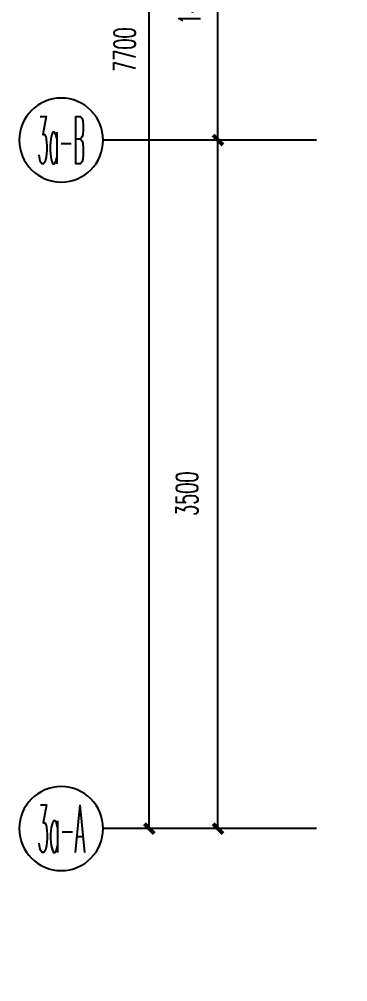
# Model space of a CAD drawing. Extents: x 184967 to 628822, y -100826 to 121332.
# Drawn here: x 389823 to 391492, y -25091 to -20198 of the extents above; entities that cross this region are included whole.
import ezdxf
from ezdxf.enums import TextEntityAlignment as Align

# ---------------------------------------------------------------- set-up
doc = ezdxf.new("R2010")
doc.units = 0
doc.header["$MEASUREMENT"] = 0
for name, color, linetype in [('AXIS_TEXT', 7, 'Continuous'), ('E-给水', 34, 'Continuous'), ('PUB_DIM', 3, 'Continuous')]:
    doc.layers.add(name, color=color, linetype=linetype)
doc.styles.add('_TCH_AXIS', font='COMPLEX', dxfattribs={"bigfont": 'GBCBIG'})
doc.styles.add('COMPLEX', font='COMPLEX')
doc.styles.get("Standard").update_dxf_attribs({"font": 'gbenor.shx', "bigfont": 'gbcbig.shx'})
doc.styles.add('尺寸标注', font='txt.shx', dxfattribs={"width": 0.6, "height": 110})
doc.dimstyles.new('1-50', dxfattribs={"dimscale": 50, "dimtxt": 110, "dimasz": 1, "dimexe": 2, "dimexo": 2, "dimgap": 0.6, "dimtad": 1, "dimdec": 0, "dimrnd": 5, "dimtxsty": '尺寸标注', "dimblk": 'ARCHTICK', "dimcen": 2.5, "dimclrd": 251, "dimclre": 251, "dimclrt": 50, "dimadec": 0, "dimazin": 0, "dimtfac": 1, "dimtdec": 0, "dimtix": 1, "dimtmove": 2, "dimatfit": 3, "dimldrblk": 'DOT', "dimfxl": 0, "dimarcsym": 0})
doc.dimstyles.new('标注', dxfattribs={"dimtxt": 2.5, "dimasz": 1.5, "dimexe": 1.25, "dimexo": 0.625, "dimgap": 0, "dimtad": 1, "dimdsep": 46, "dimtxsty": 'Standard', "dimblk": 'z', "dimcen": 2.5, "dimadec": 0, "dimazin": 0, "dimtm": 1e-09, "dimtfac": 1, "dimtmove": 0, "dimatfit": 3, "dimldrblk": 'z', "dimfxl": 0, "dimarcsym": 0})

# ---------------------------------------------------------------- blocks, each defined once
blk = doc.blocks.new('z')
blk.add_line((0, 0), (-1, 0))
blk.add_lwpolyline([(-1.171, 1.173, 0.36, 0.21, 0), (0, 0, 0.21, 0.36, 0), (-1.171, -1.173, 0.36, 0.36, 0)], format="xyseb")
blk = doc.blocks.new('_ArchTick')
at = {"color": 0, "linetype": 'ByBlock', "const_width": 0.4}
blk.add_lwpolyline([(-0.5, -0.5), (0.5, 0.5)], dxfattribs=at)
blk = doc.blocks.new('*D2168')
at = {"layer": 'Defpoints', "color": 0, "linetype": 'ByBlock', "transparency": 16777216}
for p in [(390483.8, -16612.2), (391783.8, -16612.2), (391783.8, -24312.2)]:
    blk.add_point(p, dxfattribs=at)
at = {"layer": 'PUB_DIM', "color": 251, "lineweight": -2, "transparency": 16777216}
for p, q in [((390733.8, -16612.2), (390383.8, -16612.2)), ((390483.8, -24312.2), (390483.8, -16612.2)), ((390733.8, -24312.2), (390383.8, -24312.2))]:
    blk.add_line(p, q, dxfattribs=at)
at = {"layer": 'PUB_DIM', "color": 251, "linetype": 'ByBlock', "lineweight": -2, "transparency": 16777216, "xscale": 50, "yscale": 50, "zscale": 50}
for p, rotation in [((390483.8, -16612.2), 90), ((390483.8, -24312.2), 270)]:
    blk.add_blockref('_ArchTick', p, dxfattribs=dict(at, rotation=rotation))
at = {"layer": 'PUB_DIM', "color": 50, "linetype": 'ByBlock', "transparency": 16777216, "insert": (390359.1, -20352.6), "char_height": 110, "attachment_point": 5, "rotation": 90, "style": '尺寸标注'}
blk.add_mtext('7700', dxfattribs=at)
blk = doc.blocks.new('_Dot')
at = {"color": 0, "linetype": 'ByBlock', "lineweight": -2}
blk.add_line((-0.5, 0), (-1, 0), dxfattribs=at)
at = {"color": 0, "linetype": 'ByBlock', "const_width": 0.5}
blk.add_lwpolyline([(-0.25, 0, 1), (0.25, 0, 1)], format="xyb", close=True, dxfattribs=at)
blk = doc.blocks.new('*D2169')
at = {"layer": 'Defpoints', "color": 0, "linetype": 'ByBlock', "transparency": 16777216}
for p in [(390832.8, -20812.2), (391332.8, -20812.2), (391332.8, -24312.2)]:
    blk.add_point(p, dxfattribs=at)
at = {"layer": 'PUB_DIM', "color": 251, "lineweight": -2, "transparency": 16777216}
for p, q in [((391082.8, -20812.2), (390732.8, -20812.2)), ((390832.8, -24312.2), (390832.8, -20812.2)), ((391082.8, -24312.2), (390732.8, -24312.2))]:
    blk.add_line(p, q, dxfattribs=at)
at = {"layer": 'PUB_DIM', "color": 251, "linetype": 'ByBlock', "lineweight": -2, "transparency": 16777216, "xscale": 50, "yscale": 50, "zscale": 50}
for p, rotation in [((390832.8, -20812.2), 90), ((390832.8, -24312.2), 270)]:
    blk.add_blockref('_ArchTick', p, dxfattribs=dict(at, rotation=rotation))
at = {"layer": 'PUB_DIM', "color": 50, "linetype": 'ByBlock', "transparency": 16777216, "insert": (390675.2, -22609.9), "char_height": 110, "attachment_point": 5, "rotation": 90, "style": '尺寸标注'}
blk.add_mtext('3500', dxfattribs=at)
blk = doc.blocks.new('*D2170')
at = {"layer": 'Defpoints', "color": 0, "linetype": 'ByBlock', "transparency": 16777216}
for p in [(390832.8, -19412.2), (391332.8, -19412.2), (391332.8, -20812.2)]:
    blk.add_point(p, dxfattribs=at)
at = {"layer": 'PUB_DIM', "color": 251, "lineweight": -2, "transparency": 16777216}
for p, q in [((391082.8, -19412.2), (390732.8, -19412.2)), ((390832.8, -20812.2), (390832.8, -19412.2)), ((391082.8, -20812.2), (390732.8, -20812.2))]:
    blk.add_line(p, q, dxfattribs=at)
at = {"layer": 'PUB_DIM', "color": 251, "linetype": 'ByBlock', "lineweight": -2, "transparency": 16777216, "xscale": 50, "yscale": 50, "zscale": 50}
for p, rotation in [((390832.8, -19412.2), 90), ((390832.8, -20812.2), 270)]:
    blk.add_blockref('_ArchTick', p, dxfattribs=dict(at, rotation=rotation))
at = {"layer": 'PUB_DIM', "color": 50, "linetype": 'ByBlock', "transparency": 16777216, "insert": (390688.9, -20112.2), "char_height": 110, "attachment_point": 5, "rotation": 90, "style": '尺寸标注'}
blk.add_mtext('1400', dxfattribs=at)
blk = doc.blocks.new('_AXISO')
blk.add_circle((0, 0), 0.5)
at = {"layer": 'AXIS_TEXT', "style": 'COMPLEX', "width": 1.041667}
blk.add_attdef('A', text='', height=0.56, dxfattribs=at).set_placement((-0.25, -0.28), (0.25, -0.28), align=Align.FIT)

msp = doc.modelspace()

# ---------------------------------------------------------------- linework, layer by layer
at = {"layer": 'PUB_DIM', "linetype": 'ByBlock'}
for p, q in [((391332.8, -20812.2), (390249.2, -20812.2)), ((391332.8, -24312.2), (390249.2, -24312.2))]:
    msp.add_line(p, q, dxfattribs=at)

# ---------------------------------------------------------------- block references
ref = msp.add_blockref('_AXISO', (390035.9, -20812.2), dxfattribs=dict(at, xscale=-426.6560000000001, yscale=426.6560000000001, zscale=426.6560000000001))
ref.add_attrib('A', '3a-B', dxfattribs={"layer": 'AXIS_TEXT', "height": 241.35, "style": '_TCH_AXIS', "width": 0.256098}).set_placement((389915.2, -20932.9), (390156.5, -20932.9), align=Align.FIT)
ref = msp.add_blockref('_AXISO', (390035.9, -24312.2), dxfattribs=dict(at, xscale=-426.6560000000001, yscale=426.6560000000001, zscale=426.6560000000001))
ref.add_attrib('A', '3a-A', dxfattribs={"layer": 'AXIS_TEXT', "height": 241.35, "style": '_TCH_AXIS', "width": 0.253012}).set_placement((389915.2, -24432.9), (390156.5, -24432.9), align=Align.FIT)

# ---------------------------------------------------------------- dimensions: what is measured, and where the dimension line sits
for base, p1, p2, text, picture, middle in [((390483.8, -16612.2), (391783.8, -24312.2), (391783.8, -16612.2), '7700', '*D2168', (390359.1, -20352.6)), ((390832.8, -19412.2), (391332.8, -20812.2), (391332.8, -19412.2), '1400', '*D2170', (390688.9, -20112.2)), ((390832.8, -20812.2), (391332.8, -24312.2), (391332.8, -20812.2), '3500', '*D2169', (390675.2, -22609.9))]:
    dim = msp.add_linear_dim(base=base, p1=p1, p2=p2, angle=90, text=text, dimstyle='1-50', override={"dimfxl": 5, "dimfxlon": 1}, dxfattribs=at)
    dim.commit()
    dim.dimension.update_dxf_attribs({"geometry": picture, "text_midpoint": middle, "dimtype": 161})

# ---------------------------------------------------------------- leaders
at = {"layer": 'E-给水'}
for points in [[(394314.6, -24337.2), (392549.5, -26028.1), (390122.5, -26028.1)], [(394964.6, -24412.2), (393788.3, -26484.5), (391361.4, -26484.5)]]:
    msp.add_leader(points, dimstyle='标注', override={"dimscale": 75.000002, "dimasz": 1}, dxfattribs=at)

doc.saveas('drawing.dxf')
